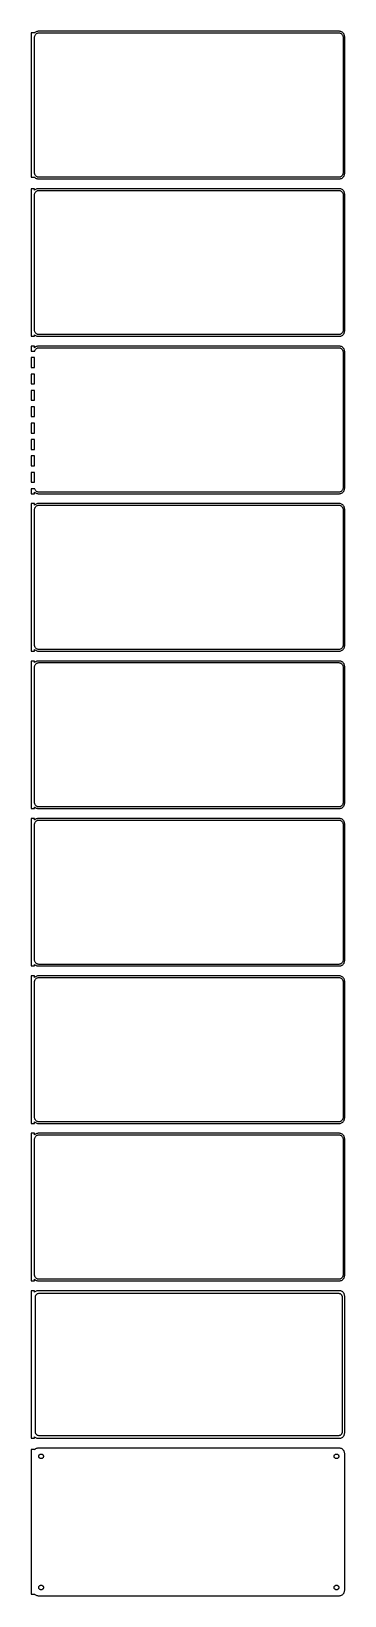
# Model space of a CAD drawing. Header units: metres. Extents: x -144 to 142, y 1373 to 2803.
import ezdxf

# ---------------------------------------------------------------- set-up
doc = ezdxf.new("R2010")
doc.units = ezdxf.units.M

msp = doc.modelspace()

# ---------------------------------------------------------------- linework, layer by layer
for p, q in [((-141, 2802.06), (-144, 2802.06)), ((-144, 2802.06), (-144, 2669.94)), ((-140.687, 2802.35), (-141, 2802.06)), ((-141, 2798), (-140.968, 2798.5)), ((-141, 2674), (-141, 2798)), ((-140.968, 2798.5), (-140.874, 2798.99)), ((-140.874, 2798.99), (-140.719, 2799.47)), ((-140.719, 2799.47), (-140.505, 2799.93)), ((-140.179, 2802.72), (-140.687, 2802.35)), ((-140.505, 2799.93), (-140.236, 2800.35)), ((-140.236, 2800.35), (-139.916, 2800.74)), ((-139.629, 2803.02), (-140.179, 2802.72)), ((-139.916, 2800.74), (-139.55, 2801.08)), ((-139.045, 2803.26), (-139.629, 2803.02)), ((-139.55, 2801.08), (-139.143, 2801.38)), ((-139.143, 2801.38), (-138.703, 2801.62)), ((-138.437, 2803.41), (-139.045, 2803.26)), ((-138.703, 2801.62), (-138.236, 2801.8)), ((-137.814, 2803.49), (-138.437, 2803.41)), ((-138.236, 2801.8), (-137.75, 2801.93)), ((137.814, 2803.49), (-137.814, 2803.49)), ((-137.75, 2801.93), (-137.251, 2801.99)), ((-137.251, 2801.99), (137.251, 2801.99)), ((137.251, 2801.99), (137.75, 2801.93)), ((137.75, 2801.93), (138.236, 2801.8)), ((138.437, 2803.41), (137.814, 2803.49)), ((138.236, 2801.8), (138.703, 2801.62)), ((139.045, 2803.26), (138.437, 2803.41)), ((138.703, 2801.62), (139.143, 2801.38)), ((139.629, 2803.02), (139.045, 2803.26)), ((139.143, 2801.38), (139.55, 2801.08)), ((139.55, 2801.08), (139.916, 2800.74)), ((140.179, 2802.72), (139.629, 2803.02)), ((139.916, 2800.74), (140.236, 2800.35)), ((140.687, 2802.35), (140.179, 2802.72)), ((140.236, 2800.35), (140.505, 2799.93)), ((140.505, 2799.93), (140.719, 2799.47)), ((141.145, 2801.92), (140.687, 2802.35)), ((140.719, 2799.47), (140.874, 2798.99)), ((140.874, 2798.99), (140.968, 2798.5)), ((140.968, 2798.5), (141, 2798)), ((141, 2798), (141, 2674)), ((141.545, 2801.44), (141.145, 2801.92)), ((141.882, 2800.91), (141.545, 2801.44)), ((142.149, 2800.34), (141.882, 2800.91)), ((142.343, 2799.74), (142.149, 2800.34)), ((142.461, 2799.13), (142.343, 2799.74)), ((142.5, 2798.5), (142.461, 2799.13)), ((142.5, 2673.5), (142.5, 2798.5)), ((-144, 2669.94), (-141, 2669.94)), ((-140.968, 2673.5), (-141, 2674)), ((-141, 2669.94), (-140.687, 2669.65)), ((-140.874, 2673.01), (-140.968, 2673.5)), ((-140.719, 2672.53), (-140.874, 2673.01)), ((-140.505, 2672.07), (-140.719, 2672.53)), ((-140.687, 2669.65), (-140.179, 2669.28)), ((-140.236, 2671.65), (-140.505, 2672.07)), ((-139.916, 2671.26), (-140.236, 2671.65)), ((-140.179, 2669.28), (-139.629, 2668.98)), ((-139.55, 2670.92), (-139.916, 2671.26)), ((-139.629, 2668.98), (-139.045, 2668.74)), ((-139.143, 2670.62), (-139.55, 2670.92)), ((-138.703, 2670.38), (-139.143, 2670.62)), ((-139.045, 2668.74), (-138.437, 2668.59)), ((-138.236, 2670.2), (-138.703, 2670.38)), ((-138.437, 2668.59), (-137.814, 2668.51)), ((-137.75, 2670.07), (-138.236, 2670.2)), ((-137.814, 2668.51), (137.814, 2668.51)), ((-137.251, 2670.01), (-137.75, 2670.07)), ((137.251, 2670.01), (-137.251, 2670.01)), ((137.75, 2670.07), (137.251, 2670.01)), ((138.236, 2670.2), (137.75, 2670.07)), ((137.814, 2668.51), (138.437, 2668.59)), ((138.703, 2670.38), (138.236, 2670.2)), ((138.437, 2668.59), (139.045, 2668.74)), ((139.143, 2670.62), (138.703, 2670.38)), ((139.045, 2668.74), (139.629, 2668.98)), ((139.55, 2670.92), (139.143, 2670.62)), ((139.916, 2671.26), (139.55, 2670.92)), ((139.629, 2668.98), (140.179, 2669.28)), ((140.236, 2671.65), (139.916, 2671.26)), ((140.179, 2669.28), (140.687, 2669.65)), ((140.505, 2672.07), (140.236, 2671.65)), ((140.719, 2672.53), (140.505, 2672.07)), ((140.687, 2669.65), (141.145, 2670.08)), ((140.874, 2673.01), (140.719, 2672.53)), ((140.968, 2673.5), (140.874, 2673.01)), ((141, 2674), (140.968, 2673.5)), ((141.145, 2670.08), (141.545, 2670.56)), ((141.545, 2670.56), (141.882, 2671.09)), ((141.882, 2671.09), (142.149, 2671.66)), ((142.149, 2671.66), (142.343, 2672.26)), ((142.343, 2672.26), (142.461, 2672.87)), ((142.461, 2672.87), (142.5, 2673.5)), ((-141, 2659.47), (-144, 2659.47)), ((-144, 2659.47), (-144, 2524.53)), ((-141, 2658.06), (-141, 2659.47)), ((-140.687, 2658.35), (-141, 2658.06)), ((-141, 2654), (-140.968, 2654.5)), ((-141, 2530), (-141, 2654)), ((-140.968, 2654.5), (-140.874, 2654.99)), ((-140.874, 2654.99), (-140.719, 2655.47)), ((-140.719, 2655.47), (-140.505, 2655.93)), ((-140.179, 2658.72), (-140.687, 2658.35)), ((-140.505, 2655.93), (-140.236, 2656.35)), ((-140.236, 2656.35), (-139.916, 2656.74)), ((-139.629, 2659.02), (-140.179, 2658.72)), ((-139.916, 2656.74), (-139.55, 2657.08)), ((-139.045, 2659.26), (-139.629, 2659.02)), ((-139.55, 2657.08), (-139.143, 2657.38)), ((-139.143, 2657.38), (-138.703, 2657.62)), ((-138.437, 2659.41), (-139.045, 2659.26)), ((-138.703, 2657.62), (-138.236, 2657.8)), ((-137.814, 2659.49), (-138.437, 2659.41)), ((-138.236, 2657.8), (-137.75, 2657.93)), ((137.814, 2659.49), (-137.814, 2659.49)), ((-137.75, 2657.93), (-137.251, 2657.99)), ((-137.251, 2657.99), (137.251, 2657.99)), ((137.251, 2657.99), (137.75, 2657.93)), ((137.75, 2657.93), (138.236, 2657.8)), ((138.437, 2659.41), (137.814, 2659.49)), ((138.236, 2657.8), (138.703, 2657.62)), ((139.045, 2659.26), (138.437, 2659.41)), ((138.703, 2657.62), (139.143, 2657.38)), ((139.629, 2659.02), (139.045, 2659.26)), ((139.143, 2657.38), (139.55, 2657.08)), ((139.55, 2657.08), (139.916, 2656.74)), ((140.179, 2658.72), (139.629, 2659.02)), ((139.916, 2656.74), (140.236, 2656.35)), ((140.687, 2658.35), (140.179, 2658.72)), ((140.236, 2656.35), (140.505, 2655.93)), ((140.505, 2655.93), (140.719, 2655.47)), ((141.145, 2657.92), (140.687, 2658.35)), ((140.719, 2655.47), (140.874, 2654.99)), ((140.874, 2654.99), (140.968, 2654.5)), ((140.968, 2654.5), (141, 2654)), ((141, 2654), (141, 2530)), ((141.545, 2657.44), (141.145, 2657.92)), ((141.882, 2656.91), (141.545, 2657.44)), ((142.149, 2656.34), (141.882, 2656.91)), ((142.343, 2655.74), (142.149, 2656.34)), ((142.461, 2655.13), (142.343, 2655.74)), ((142.5, 2654.5), (142.461, 2655.13)), ((142.5, 2529.5), (142.5, 2654.5)), ((-144, 2524.53), (-141, 2524.53)), ((-140.968, 2529.5), (-141, 2530)), ((-141, 2524.53), (-141, 2525.94)), ((-141, 2525.94), (-140.687, 2525.65)), ((-140.874, 2529.01), (-140.968, 2529.5)), ((-140.719, 2528.53), (-140.874, 2529.01)), ((-140.505, 2528.07), (-140.719, 2528.53)), ((-140.687, 2525.65), (-140.179, 2525.28)), ((-140.236, 2527.65), (-140.505, 2528.07)), ((-139.916, 2527.26), (-140.236, 2527.65)), ((-140.179, 2525.28), (-139.629, 2524.98)), ((-139.55, 2526.92), (-139.916, 2527.26)), ((-139.629, 2524.98), (-139.045, 2524.74)), ((-139.143, 2526.62), (-139.55, 2526.92)), ((-138.703, 2526.38), (-139.143, 2526.62)), ((-139.045, 2524.74), (-138.437, 2524.59)), ((-138.236, 2526.2), (-138.703, 2526.38)), ((-138.437, 2524.59), (-137.814, 2524.51)), ((-137.75, 2526.07), (-138.236, 2526.2)), ((-137.814, 2524.51), (137.814, 2524.51)), ((-137.251, 2526.01), (-137.75, 2526.07)), ((137.251, 2526.01), (-137.251, 2526.01)), ((137.75, 2526.07), (137.251, 2526.01)), ((138.236, 2526.2), (137.75, 2526.07)), ((137.814, 2524.51), (138.437, 2524.59)), ((138.703, 2526.38), (138.236, 2526.2)), ((138.437, 2524.59), (139.045, 2524.74)), ((139.143, 2526.62), (138.703, 2526.38)), ((139.045, 2524.74), (139.629, 2524.98)), ((139.55, 2526.92), (139.143, 2526.62)), ((139.916, 2527.26), (139.55, 2526.92)), ((139.629, 2524.98), (140.179, 2525.28)), ((140.236, 2527.65), (139.916, 2527.26)), ((140.179, 2525.28), (140.687, 2525.65)), ((140.505, 2528.07), (140.236, 2527.65)), ((140.719, 2528.53), (140.505, 2528.07)), ((140.687, 2525.65), (141.145, 2526.08)), ((140.874, 2529.01), (140.719, 2528.53)), ((140.968, 2529.5), (140.874, 2529.01)), ((141, 2530), (140.968, 2529.5)), ((141.145, 2526.08), (141.545, 2526.56)), ((141.545, 2526.56), (141.882, 2527.09)), ((141.882, 2527.09), (142.149, 2527.66)), ((142.149, 2527.66), (142.343, 2528.26)), ((142.343, 2528.26), (142.461, 2528.87)), ((142.461, 2528.87), (142.5, 2529.5)), ((-141, 2515.49), (-144, 2515.49)), ((-144, 2515.49), (-144, 2510.99)), ((-144, 2510.99), (-140.874, 2510.99)), ((-141, 2505.01), (-144, 2505.01)), ((-144, 2505.01), (-144, 2495.99)), ((-141, 2514.06), (-141, 2515.49)), ((-140.687, 2514.35), (-141, 2514.06)), ((-141, 2495.99), (-141, 2505.01)), ((-140.874, 2510.99), (-140.719, 2511.47)), ((-140.874, 2510.99), (-140.874, 2510.99)), ((-140.719, 2511.47), (-140.505, 2511.93)), ((-140.179, 2514.72), (-140.687, 2514.35)), ((-140.505, 2511.93), (-140.236, 2512.35)), ((-140.236, 2512.35), (-139.916, 2512.74)), ((-139.629, 2515.02), (-140.179, 2514.72)), ((-139.916, 2512.74), (-139.55, 2513.08)), ((-139.045, 2515.26), (-139.629, 2515.02)), ((-139.55, 2513.08), (-139.143, 2513.38)), ((-139.143, 2513.38), (-138.703, 2513.62)), ((-138.437, 2515.41), (-139.045, 2515.26)), ((-138.703, 2513.62), (-138.236, 2513.8)), ((-137.814, 2515.49), (-138.437, 2515.41)), ((-138.236, 2513.8), (-137.75, 2513.93)), ((137.814, 2515.49), (-137.814, 2515.49)), ((-137.75, 2513.93), (-137.251, 2513.99)), ((-137.251, 2513.99), (137.251, 2513.99)), ((137.251, 2513.99), (137.75, 2513.93)), ((137.75, 2513.93), (138.236, 2513.8)), ((138.437, 2515.41), (137.814, 2515.49)), ((138.236, 2513.8), (138.703, 2513.62)), ((139.045, 2515.26), (138.437, 2515.41)), ((138.703, 2513.62), (139.143, 2513.38)), ((139.629, 2515.02), (139.045, 2515.26)), ((139.143, 2513.38), (139.55, 2513.08)), ((139.55, 2513.08), (139.916, 2512.74)), ((140.179, 2514.72), (139.629, 2515.02)), ((139.916, 2512.74), (140.236, 2512.35)), ((140.687, 2514.35), (140.179, 2514.72)), ((140.236, 2512.35), (140.505, 2511.93)), ((140.505, 2511.93), (140.719, 2511.47)), ((141.145, 2513.92), (140.687, 2514.35)), ((140.719, 2511.47), (140.874, 2510.99)), ((140.874, 2510.99), (140.968, 2510.5)), ((140.968, 2510.5), (141, 2510)), ((141, 2510), (141, 2386)), ((141.545, 2513.44), (141.145, 2513.92)), ((141.882, 2512.91), (141.545, 2513.44)), ((142.149, 2512.34), (141.882, 2512.91)), ((142.343, 2511.74), (142.149, 2512.34)), ((142.461, 2511.13), (142.343, 2511.74)), ((142.5, 2510.5), (142.461, 2511.13)), ((142.5, 2385.5), (142.5, 2510.5)), ((-144, 2495.99), (-141, 2495.99)), ((-141, 2490.01), (-144, 2490.01)), ((-144, 2490.01), (-144, 2480.99)), ((-141, 2480.99), (-141, 2490.01)), ((-144, 2480.99), (-141, 2480.99)), ((-141, 2475.01), (-144, 2475.01)), ((-144, 2475.01), (-144, 2465.99)), ((-144, 2465.99), (-141, 2465.99)), ((-141, 2465.99), (-141, 2475.01)), ((-141, 2460.01), (-144, 2460.01)), ((-144, 2460.01), (-144, 2450.99)), ((-144, 2450.99), (-141, 2450.99)), ((-141, 2450.99), (-141, 2460.01)), ((-141, 2445.01), (-144, 2445.01)), ((-144, 2445.01), (-144, 2435.99)), ((-144, 2435.99), (-141, 2435.99)), ((-141, 2435.99), (-141, 2445.01)), ((-141, 2430.01), (-144, 2430.01)), ((-144, 2430.01), (-144, 2420.99)), ((-144, 2420.99), (-141, 2420.99)), ((-141, 2420.99), (-141, 2430.01)), ((-141, 2415.01), (-144, 2415.01)), ((-144, 2415.01), (-144, 2405.99)), ((-144, 2405.99), (-141, 2405.99)), ((-141, 2405.99), (-141, 2415.01)), ((-141, 2400.01), (-144, 2400.01)), ((-144, 2400.01), (-144, 2390.99)), ((-144, 2390.99), (-141, 2390.99)), ((-141, 2390.99), (-141, 2400.01)), ((-140.874, 2385.01), (-144, 2385.01)), ((-144, 2385.01), (-144, 2380.51)), ((-144, 2380.51), (-141, 2380.51)), ((-141, 2381.94), (-140.687, 2381.65)), ((-141, 2380.51), (-141, 2381.94)), ((-140.719, 2384.53), (-140.874, 2385.01)), ((-140.874, 2385.01), (-140.874, 2385.01)), ((-140.505, 2384.07), (-140.719, 2384.53)), ((-140.687, 2381.65), (-140.179, 2381.28)), ((-140.236, 2383.65), (-140.505, 2384.07)), ((-139.916, 2383.26), (-140.236, 2383.65)), ((-140.179, 2381.28), (-139.629, 2380.98)), ((-139.55, 2382.92), (-139.916, 2383.26)), ((-139.629, 2380.98), (-139.045, 2380.74)), ((-139.143, 2382.62), (-139.55, 2382.92)), ((-138.703, 2382.38), (-139.143, 2382.62)), ((-139.045, 2380.74), (-138.437, 2380.59)), ((-138.236, 2382.2), (-138.703, 2382.38)), ((-138.437, 2380.59), (-137.814, 2380.51)), ((-137.75, 2382.07), (-138.236, 2382.2)), ((-137.814, 2380.51), (137.814, 2380.51)), ((-137.251, 2382.01), (-137.75, 2382.07)), ((137.251, 2382.01), (-137.251, 2382.01)), ((137.75, 2382.07), (137.251, 2382.01)), ((138.236, 2382.2), (137.75, 2382.07)), ((137.814, 2380.51), (138.437, 2380.59)), ((138.703, 2382.38), (138.236, 2382.2)), ((138.437, 2380.59), (139.045, 2380.74)), ((139.143, 2382.62), (138.703, 2382.38)), ((139.045, 2380.74), (139.629, 2380.98)), ((139.55, 2382.92), (139.143, 2382.62)), ((139.916, 2383.26), (139.55, 2382.92)), ((139.629, 2380.98), (140.179, 2381.28)), ((140.236, 2383.65), (139.916, 2383.26)), ((140.179, 2381.28), (140.687, 2381.65)), ((140.505, 2384.07), (140.236, 2383.65)), ((140.719, 2384.53), (140.505, 2384.07)), ((140.687, 2381.65), (141.145, 2382.08)), ((140.874, 2385.01), (140.719, 2384.53)), ((140.968, 2385.5), (140.874, 2385.01)), ((141, 2386), (140.968, 2385.5)), ((141.145, 2382.08), (141.545, 2382.56)), ((141.545, 2382.56), (141.882, 2383.09)), ((141.882, 2383.09), (142.149, 2383.66)), ((142.149, 2383.66), (142.343, 2384.26)), ((142.343, 2384.26), (142.461, 2384.87)), ((142.461, 2384.87), (142.5, 2385.5)), ((-141, 2371.49), (-144, 2371.49)), ((-144, 2371.49), (-144, 2236.51)), ((-141, 2370.06), (-141, 2371.49)), ((-140.687, 2370.35), (-141, 2370.06)), ((-141, 2366), (-140.968, 2366.5)), ((-141, 2242), (-141, 2366)), ((-140.968, 2366.5), (-140.874, 2366.99)), ((-140.874, 2366.99), (-140.719, 2367.47)), ((-140.719, 2367.47), (-140.505, 2367.93)), ((-140.179, 2370.72), (-140.687, 2370.35)), ((-140.505, 2367.93), (-140.236, 2368.35)), ((-140.236, 2368.35), (-139.916, 2368.74)), ((-139.629, 2371.02), (-140.179, 2370.72)), ((-139.916, 2368.74), (-139.55, 2369.08)), ((-139.045, 2371.26), (-139.629, 2371.02)), ((-139.55, 2369.08), (-139.143, 2369.38)), ((-139.143, 2369.38), (-138.703, 2369.62)), ((-138.437, 2371.41), (-139.045, 2371.26)), ((-138.703, 2369.62), (-138.236, 2369.8)), ((-137.814, 2371.49), (-138.437, 2371.41)), ((-138.236, 2369.8), (-137.75, 2369.93)), ((137.814, 2371.49), (-137.814, 2371.49)), ((-137.75, 2369.93), (-137.251, 2369.99)), ((-137.251, 2369.99), (137.251, 2369.99)), ((137.251, 2369.99), (137.75, 2369.93)), ((137.75, 2369.93), (138.236, 2369.8)), ((138.437, 2371.41), (137.814, 2371.49)), ((138.236, 2369.8), (138.703, 2369.62)), ((139.045, 2371.26), (138.437, 2371.41)), ((138.703, 2369.62), (139.143, 2369.38)), ((139.629, 2371.02), (139.045, 2371.26)), ((139.143, 2369.38), (139.55, 2369.08)), ((139.55, 2369.08), (139.916, 2368.74)), ((140.179, 2370.72), (139.629, 2371.02)), ((139.916, 2368.74), (140.236, 2368.35)), ((140.687, 2370.35), (140.179, 2370.72)), ((140.236, 2368.35), (140.505, 2367.93)), ((140.505, 2367.93), (140.719, 2367.47)), ((141.145, 2369.92), (140.687, 2370.35)), ((140.719, 2367.47), (140.874, 2366.99)), ((140.874, 2366.99), (140.968, 2366.5)), ((140.968, 2366.5), (141, 2366)), ((141, 2366), (141, 2242)), ((141.545, 2369.44), (141.145, 2369.92)), ((141.882, 2368.91), (141.545, 2369.44)), ((142.149, 2368.34), (141.882, 2368.91)), ((142.343, 2367.74), (142.149, 2368.34)), ((142.461, 2367.13), (142.343, 2367.74)), ((142.5, 2366.5), (142.461, 2367.13)), ((142.5, 2241.5), (142.5, 2366.5)), ((-144, 2236.51), (-141, 2236.51)), ((-140.968, 2241.5), (-141, 2242)), ((-141, 2237.94), (-140.687, 2237.65)), ((-141, 2236.51), (-141, 2237.94)), ((-140.874, 2241.01), (-140.968, 2241.5)), ((-140.719, 2240.53), (-140.874, 2241.01)), ((-140.505, 2240.07), (-140.719, 2240.53)), ((-140.687, 2237.65), (-140.179, 2237.28)), ((-140.236, 2239.65), (-140.505, 2240.07)), ((-139.916, 2239.26), (-140.236, 2239.65)), ((-140.179, 2237.28), (-139.629, 2236.98)), ((-139.55, 2238.92), (-139.916, 2239.26)), ((-139.629, 2236.98), (-139.045, 2236.74)), ((-139.143, 2238.62), (-139.55, 2238.92)), ((-138.703, 2238.38), (-139.143, 2238.62)), ((-139.045, 2236.74), (-138.437, 2236.59)), ((-138.236, 2238.2), (-138.703, 2238.38)), ((-138.437, 2236.59), (-137.814, 2236.51)), ((-137.75, 2238.07), (-138.236, 2238.2)), ((-137.814, 2236.51), (137.814, 2236.51)), ((-137.251, 2238.01), (-137.75, 2238.07)), ((137.251, 2238.01), (-137.251, 2238.01)), ((137.75, 2238.07), (137.251, 2238.01)), ((138.236, 2238.2), (137.75, 2238.07)), ((137.814, 2236.51), (138.437, 2236.59)), ((138.703, 2238.38), (138.236, 2238.2)), ((138.437, 2236.59), (139.045, 2236.74)), ((139.143, 2238.62), (138.703, 2238.38)), ((139.045, 2236.74), (139.629, 2236.98)), ((139.55, 2238.92), (139.143, 2238.62)), ((139.916, 2239.26), (139.55, 2238.92)), ((139.629, 2236.98), (140.179, 2237.28)), ((140.236, 2239.65), (139.916, 2239.26)), ((140.179, 2237.28), (140.687, 2237.65)), ((140.505, 2240.07), (140.236, 2239.65)), ((140.719, 2240.53), (140.505, 2240.07)), ((140.687, 2237.65), (141.145, 2238.08)), ((140.874, 2241.01), (140.719, 2240.53)), ((140.968, 2241.5), (140.874, 2241.01)), ((141, 2242), (140.968, 2241.5)), ((141.145, 2238.08), (141.545, 2238.56)), ((141.545, 2238.56), (141.882, 2239.09)), ((141.882, 2239.09), (142.149, 2239.66)), ((142.149, 2239.66), (142.343, 2240.26)), ((142.343, 2240.26), (142.461, 2240.87)), ((142.461, 2240.87), (142.5, 2241.5)), ((-141, 2227.49), (-144, 2227.49)), ((-144, 2227.49), (-144, 2092.51)), ((-141, 2226.06), (-141, 2227.49)), ((-140.687, 2226.35), (-141, 2226.06)), ((-141, 2222), (-140.968, 2222.5)), ((-141, 2098), (-141, 2222)), ((-140.968, 2222.5), (-140.874, 2222.99)), ((-140.874, 2222.99), (-140.719, 2223.47)), ((-140.719, 2223.47), (-140.505, 2223.93)), ((-140.179, 2226.72), (-140.687, 2226.35)), ((-140.505, 2223.93), (-140.236, 2224.35)), ((-140.236, 2224.35), (-139.916, 2224.74)), ((-139.629, 2227.02), (-140.179, 2226.72)), ((-139.916, 2224.74), (-139.55, 2225.08)), ((-139.045, 2227.26), (-139.629, 2227.02)), ((-139.55, 2225.08), (-139.143, 2225.38)), ((-139.143, 2225.38), (-138.703, 2225.62)), ((-138.437, 2227.41), (-139.045, 2227.26)), ((-138.703, 2225.62), (-138.236, 2225.8)), ((-137.814, 2227.49), (-138.437, 2227.41)), ((-138.236, 2225.8), (-137.75, 2225.93)), ((137.814, 2227.49), (-137.814, 2227.49)), ((-137.75, 2225.93), (-137.251, 2225.99)), ((-137.251, 2225.99), (137.251, 2225.99)), ((137.251, 2225.99), (137.75, 2225.93)), ((137.75, 2225.93), (138.236, 2225.8)), ((138.437, 2227.41), (137.814, 2227.49)), ((138.236, 2225.8), (138.703, 2225.62)), ((139.045, 2227.26), (138.437, 2227.41)), ((138.703, 2225.62), (139.143, 2225.38)), ((139.629, 2227.02), (139.045, 2227.26)), ((139.143, 2225.38), (139.55, 2225.08)), ((139.55, 2225.08), (139.916, 2224.74)), ((140.179, 2226.72), (139.629, 2227.02)), ((139.916, 2224.74), (140.236, 2224.35)), ((140.687, 2226.35), (140.179, 2226.72)), ((140.236, 2224.35), (140.505, 2223.93)), ((140.505, 2223.93), (140.719, 2223.47)), ((141.145, 2225.92), (140.687, 2226.35)), ((140.719, 2223.47), (140.874, 2222.99)), ((140.874, 2222.99), (140.968, 2222.5)), ((140.968, 2222.5), (141, 2222)), ((141, 2222), (141, 2098)), ((141.545, 2225.44), (141.145, 2225.92)), ((141.882, 2224.91), (141.545, 2225.44)), ((142.149, 2224.34), (141.882, 2224.91)), ((142.343, 2223.74), (142.149, 2224.34)), ((142.461, 2223.13), (142.343, 2223.74)), ((142.5, 2222.5), (142.461, 2223.13)), ((142.5, 2097.5), (142.5, 2222.5)), ((-144, 2092.51), (-141, 2092.51)), ((-140.968, 2097.5), (-141, 2098)), ((-141, 2093.94), (-140.687, 2093.65)), ((-141, 2092.51), (-141, 2093.94)), ((-140.874, 2097.01), (-140.968, 2097.5)), ((-140.719, 2096.53), (-140.874, 2097.01)), ((-140.505, 2096.07), (-140.719, 2096.53)), ((-140.687, 2093.65), (-140.179, 2093.28)), ((-140.236, 2095.65), (-140.505, 2096.07)), ((-139.916, 2095.26), (-140.236, 2095.65)), ((-140.179, 2093.28), (-139.629, 2092.98)), ((-139.55, 2094.92), (-139.916, 2095.26)), ((-139.629, 2092.98), (-139.045, 2092.74)), ((-139.143, 2094.62), (-139.55, 2094.92)), ((-138.703, 2094.38), (-139.143, 2094.62)), ((-139.045, 2092.74), (-138.437, 2092.59)), ((-138.236, 2094.2), (-138.703, 2094.38)), ((-138.437, 2092.59), (-137.814, 2092.51)), ((-137.75, 2094.07), (-138.236, 2094.2)), ((-137.814, 2092.51), (137.814, 2092.51)), ((-137.251, 2094.01), (-137.75, 2094.07)), ((137.251, 2094.01), (-137.251, 2094.01)), ((137.75, 2094.07), (137.251, 2094.01)), ((138.236, 2094.2), (137.75, 2094.07)), ((137.814, 2092.51), (138.437, 2092.59)), ((138.703, 2094.38), (138.236, 2094.2)), ((138.437, 2092.59), (139.045, 2092.74)), ((139.143, 2094.62), (138.703, 2094.38)), ((139.045, 2092.74), (139.629, 2092.98)), ((139.55, 2094.92), (139.143, 2094.62)), ((139.916, 2095.26), (139.55, 2094.92)), ((139.629, 2092.98), (140.179, 2093.28)), ((140.236, 2095.65), (139.916, 2095.26)), ((140.179, 2093.28), (140.687, 2093.65)), ((140.505, 2096.07), (140.236, 2095.65)), ((140.719, 2096.53), (140.505, 2096.07)), ((140.687, 2093.65), (141.145, 2094.08)), ((140.874, 2097.01), (140.719, 2096.53)), ((140.968, 2097.5), (140.874, 2097.01)), ((141, 2098), (140.968, 2097.5)), ((141.145, 2094.08), (141.545, 2094.56)), ((141.545, 2094.56), (141.882, 2095.09)), ((141.882, 2095.09), (142.149, 2095.66)), ((142.149, 2095.66), (142.343, 2096.26)), ((142.343, 2096.26), (142.461, 2096.87)), ((142.461, 2096.87), (142.5, 2097.5)), ((-141, 2083.49), (-144, 2083.49)), ((-144, 2083.49), (-144, 1948.51)), ((-141, 2082.06), (-141, 2083.49)), ((-140.687, 2082.35), (-141, 2082.06)), ((-141, 2078), (-140.968, 2078.5)), ((-141, 1954), (-141, 2078)), ((-140.968, 2078.5), (-140.874, 2078.99)), ((-140.874, 2078.99), (-140.719, 2079.47)), ((-140.719, 2079.47), (-140.505, 2079.93)), ((-140.179, 2082.72), (-140.687, 2082.35)), ((-140.505, 2079.93), (-140.236, 2080.35)), ((-140.236, 2080.35), (-139.916, 2080.74)), ((-139.629, 2083.02), (-140.179, 2082.72)), ((-139.916, 2080.74), (-139.55, 2081.08)), ((-139.045, 2083.26), (-139.629, 2083.02)), ((-139.55, 2081.08), (-139.143, 2081.38)), ((-139.143, 2081.38), (-138.703, 2081.62)), ((-138.437, 2083.41), (-139.045, 2083.26)), ((-138.703, 2081.62), (-138.236, 2081.8)), ((-137.814, 2083.49), (-138.437, 2083.41)), ((-138.236, 2081.8), (-137.75, 2081.93)), ((137.814, 2083.49), (-137.814, 2083.49)), ((-137.75, 2081.93), (-137.251, 2081.99)), ((-137.251, 2081.99), (137.251, 2081.99)), ((137.251, 2081.99), (137.75, 2081.93)), ((137.75, 2081.93), (138.236, 2081.8)), ((138.437, 2083.41), (137.814, 2083.49)), ((138.236, 2081.8), (138.703, 2081.62)), ((139.045, 2083.26), (138.437, 2083.41)), ((138.703, 2081.62), (139.143, 2081.38)), ((139.629, 2083.02), (139.045, 2083.26)), ((139.143, 2081.38), (139.55, 2081.08)), ((139.55, 2081.08), (139.916, 2080.74)), ((140.179, 2082.72), (139.629, 2083.02)), ((139.916, 2080.74), (140.236, 2080.35)), ((140.687, 2082.35), (140.179, 2082.72)), ((140.236, 2080.35), (140.505, 2079.93)), ((140.505, 2079.93), (140.719, 2079.47)), ((141.145, 2081.92), (140.687, 2082.35)), ((140.719, 2079.47), (140.874, 2078.99)), ((140.874, 2078.99), (140.968, 2078.5)), ((140.968, 2078.5), (141, 2078)), ((141, 2078), (141, 1954)), ((141.545, 2081.44), (141.145, 2081.92)), ((141.882, 2080.91), (141.545, 2081.44)), ((142.149, 2080.34), (141.882, 2080.91)), ((142.343, 2079.74), (142.149, 2080.34)), ((142.461, 2079.13), (142.343, 2079.74)), ((142.5, 2078.5), (142.461, 2079.13)), ((142.5, 1953.5), (142.5, 2078.5)), ((-144, 1948.51), (-141, 1948.51)), ((-140.968, 1953.5), (-141, 1954)), ((-141, 1949.94), (-140.687, 1949.65)), ((-141, 1948.51), (-141, 1949.94)), ((-140.874, 1953.01), (-140.968, 1953.5)), ((-140.719, 1952.53), (-140.874, 1953.01)), ((-140.505, 1952.07), (-140.719, 1952.53)), ((-140.687, 1949.65), (-140.179, 1949.28)), ((-140.236, 1951.65), (-140.505, 1952.07)), ((-139.916, 1951.26), (-140.236, 1951.65)), ((-140.179, 1949.28), (-139.629, 1948.98)), ((-139.55, 1950.92), (-139.916, 1951.26)), ((-139.629, 1948.98), (-139.045, 1948.74)), ((-139.143, 1950.62), (-139.55, 1950.92)), ((-138.703, 1950.38), (-139.143, 1950.62)), ((-139.045, 1948.74), (-138.437, 1948.59)), ((-138.236, 1950.2), (-138.703, 1950.38)), ((-138.437, 1948.59), (-137.814, 1948.51)), ((-137.75, 1950.07), (-138.236, 1950.2)), ((-137.814, 1948.51), (137.814, 1948.51)), ((-137.251, 1950.01), (-137.75, 1950.07)), ((137.251, 1950.01), (-137.251, 1950.01)), ((137.75, 1950.07), (137.251, 1950.01)), ((138.236, 1950.2), (137.75, 1950.07)), ((137.814, 1948.51), (138.437, 1948.59)), ((138.703, 1950.38), (138.236, 1950.2)), ((138.437, 1948.59), (139.045, 1948.74)), ((139.143, 1950.62), (138.703, 1950.38)), ((139.045, 1948.74), (139.629, 1948.98)), ((139.55, 1950.92), (139.143, 1950.62)), ((139.916, 1951.26), (139.55, 1950.92)), ((139.629, 1948.98), (140.179, 1949.28)), ((140.236, 1951.65), (139.916, 1951.26)), ((140.179, 1949.28), (140.687, 1949.65)), ((140.505, 1952.07), (140.236, 1951.65)), ((140.719, 1952.53), (140.505, 1952.07)), ((140.687, 1949.65), (141.145, 1950.08)), ((140.874, 1953.01), (140.719, 1952.53)), ((140.968, 1953.5), (140.874, 1953.01)), ((141, 1954), (140.968, 1953.5)), ((141.145, 1950.08), (141.545, 1950.56)), ((141.545, 1950.56), (141.882, 1951.09)), ((141.882, 1951.09), (142.149, 1951.66)), ((142.149, 1951.66), (142.343, 1952.26)), ((142.343, 1952.26), (142.461, 1952.87)), ((142.461, 1952.87), (142.5, 1953.5)), ((-141, 1939.49), (-144, 1939.49)), ((-144, 1939.49), (-144, 1804.51)), ((-141, 1938.06), (-141, 1939.49)), ((-140.687, 1938.35), (-141, 1938.06)), ((-141, 1934), (-140.968, 1934.5)), ((-141, 1810), (-141, 1934)), ((-140.968, 1934.5), (-140.874, 1934.99)), ((-140.874, 1934.99), (-140.719, 1935.47)), ((-140.719, 1935.47), (-140.505, 1935.93)), ((-140.179, 1938.72), (-140.687, 1938.35)), ((-140.505, 1935.93), (-140.236, 1936.35)), ((-140.236, 1936.35), (-139.916, 1936.74)), ((-139.629, 1939.02), (-140.179, 1938.72)), ((-139.916, 1936.74), (-139.55, 1937.08)), ((-139.045, 1939.26), (-139.629, 1939.02)), ((-139.55, 1937.08), (-139.143, 1937.38)), ((-139.143, 1937.38), (-138.703, 1937.62)), ((-138.437, 1939.41), (-139.045, 1939.26)), ((-138.703, 1937.62), (-138.236, 1937.8)), ((-137.814, 1939.49), (-138.437, 1939.41)), ((-138.236, 1937.8), (-137.75, 1937.93)), ((137.814, 1939.49), (-137.814, 1939.49)), ((-137.75, 1937.93), (-137.251, 1937.99)), ((-137.251, 1937.99), (137.251, 1937.99)), ((137.251, 1937.99), (137.75, 1937.93)), ((137.75, 1937.93), (138.236, 1937.8)), ((138.437, 1939.41), (137.814, 1939.49)), ((138.236, 1937.8), (138.703, 1937.62)), ((139.045, 1939.26), (138.437, 1939.41)), ((138.703, 1937.62), (139.143, 1937.38)), ((139.629, 1939.02), (139.045, 1939.26)), ((139.143, 1937.38), (139.55, 1937.08)), ((139.55, 1937.08), (139.916, 1936.74)), ((140.179, 1938.72), (139.629, 1939.02)), ((139.916, 1936.74), (140.236, 1936.35)), ((140.687, 1938.35), (140.179, 1938.72)), ((140.236, 1936.35), (140.505, 1935.93)), ((140.505, 1935.93), (140.719, 1935.47)), ((141.145, 1937.92), (140.687, 1938.35)), ((140.719, 1935.47), (140.874, 1934.99)), ((140.874, 1934.99), (140.968, 1934.5)), ((140.968, 1934.5), (141, 1934)), ((141, 1934), (141, 1810)), ((141.545, 1937.44), (141.145, 1937.92)), ((141.882, 1936.91), (141.545, 1937.44)), ((142.149, 1936.34), (141.882, 1936.91)), ((142.343, 1935.74), (142.149, 1936.34)), ((142.461, 1935.13), (142.343, 1935.74)), ((142.5, 1934.5), (142.461, 1935.13)), ((142.5, 1809.5), (142.5, 1934.5)), ((-144, 1804.51), (-141, 1804.51)), ((-140.968, 1809.5), (-141, 1810)), ((-141, 1805.94), (-140.687, 1805.65)), ((-141, 1804.51), (-141, 1805.94)), ((-140.874, 1809.01), (-140.968, 1809.5)), ((-140.719, 1808.53), (-140.874, 1809.01)), ((-140.505, 1808.07), (-140.719, 1808.53)), ((-140.687, 1805.65), (-140.179, 1805.28)), ((-140.236, 1807.65), (-140.505, 1808.07)), ((-139.916, 1807.26), (-140.236, 1807.65)), ((-140.179, 1805.28), (-139.629, 1804.98)), ((-139.55, 1806.92), (-139.916, 1807.26)), ((-139.629, 1804.98), (-139.045, 1804.74)), ((-139.143, 1806.62), (-139.55, 1806.92)), ((-138.703, 1806.38), (-139.143, 1806.62)), ((-139.045, 1804.74), (-138.437, 1804.59)), ((-138.236, 1806.2), (-138.703, 1806.38)), ((-138.437, 1804.59), (-137.814, 1804.51)), ((-137.75, 1806.07), (-138.236, 1806.2)), ((-137.814, 1804.51), (137.814, 1804.51)), ((-137.251, 1806.01), (-137.75, 1806.07)), ((137.251, 1806.01), (-137.251, 1806.01)), ((137.75, 1806.07), (137.251, 1806.01)), ((138.236, 1806.2), (137.75, 1806.07)), ((137.814, 1804.51), (138.437, 1804.59)), ((138.703, 1806.38), (138.236, 1806.2)), ((138.437, 1804.59), (139.045, 1804.74)), ((139.143, 1806.62), (138.703, 1806.38)), ((139.045, 1804.74), (139.629, 1804.98)), ((139.55, 1806.92), (139.143, 1806.62)), ((139.916, 1807.26), (139.55, 1806.92)), ((139.629, 1804.98), (140.179, 1805.28)), ((140.236, 1807.65), (139.916, 1807.26)), ((140.179, 1805.28), (140.687, 1805.65)), ((140.505, 1808.07), (140.236, 1807.65)), ((140.719, 1808.53), (140.505, 1808.07)), ((140.687, 1805.65), (141.145, 1806.08)), ((140.874, 1809.01), (140.719, 1808.53)), ((140.968, 1809.5), (140.874, 1809.01)), ((141, 1810), (140.968, 1809.5)), ((141.145, 1806.08), (141.545, 1806.56)), ((141.545, 1806.56), (141.882, 1807.09)), ((141.882, 1807.09), (142.149, 1807.66)), ((142.149, 1807.66), (142.343, 1808.26)), ((142.343, 1808.26), (142.461, 1808.87)), ((142.461, 1808.87), (142.5, 1809.5)), ((-141, 1795.49), (-144, 1795.49)), ((-144, 1795.49), (-144, 1660.51)), ((-141, 1794.06), (-141, 1795.49)), ((-140.687, 1794.35), (-141, 1794.06)), ((-141, 1790), (-140.968, 1790.5)), ((-141, 1666), (-141, 1790)), ((-140.968, 1790.5), (-140.874, 1790.99)), ((-140.874, 1790.99), (-140.719, 1791.47)), ((-140.719, 1791.47), (-140.505, 1791.93)), ((-140.179, 1794.72), (-140.687, 1794.35)), ((-140.505, 1791.93), (-140.236, 1792.35)), ((-140.236, 1792.35), (-139.916, 1792.74)), ((-139.629, 1795.02), (-140.179, 1794.72)), ((-139.916, 1792.74), (-139.55, 1793.08)), ((-139.045, 1795.26), (-139.629, 1795.02)), ((-139.55, 1793.08), (-139.143, 1793.38)), ((-139.143, 1793.38), (-138.703, 1793.62)), ((-138.437, 1795.41), (-139.045, 1795.26)), ((-138.703, 1793.62), (-138.236, 1793.8)), ((-137.814, 1795.49), (-138.437, 1795.41)), ((-138.236, 1793.8), (-137.75, 1793.93)), ((137.814, 1795.49), (-137.814, 1795.49)), ((-137.75, 1793.93), (-137.251, 1793.99)), ((-137.251, 1793.99), (137.251, 1793.99)), ((137.251, 1793.99), (137.75, 1793.93)), ((137.75, 1793.93), (138.236, 1793.8)), ((138.437, 1795.41), (137.814, 1795.49)), ((138.236, 1793.8), (138.703, 1793.62)), ((139.045, 1795.26), (138.437, 1795.41)), ((138.703, 1793.62), (139.143, 1793.38)), ((139.629, 1795.02), (139.045, 1795.26)), ((139.143, 1793.38), (139.55, 1793.08)), ((139.55, 1793.08), (139.916, 1792.74)), ((140.179, 1794.72), (139.629, 1795.02)), ((139.916, 1792.74), (140.236, 1792.35)), ((140.687, 1794.35), (140.179, 1794.72)), ((140.236, 1792.35), (140.505, 1791.93)), ((140.505, 1791.93), (140.719, 1791.47)), ((141.145, 1793.92), (140.687, 1794.35)), ((140.719, 1791.47), (140.874, 1790.99)), ((140.874, 1790.99), (140.968, 1790.5)), ((140.968, 1790.5), (141, 1790)), ((141, 1790), (141, 1666)), ((141.545, 1793.44), (141.145, 1793.92)), ((141.882, 1792.91), (141.545, 1793.44)), ((142.149, 1792.34), (141.882, 1792.91)), ((142.343, 1791.74), (142.149, 1792.34)), ((142.461, 1791.13), (142.343, 1791.74)), ((142.5, 1790.5), (142.461, 1791.13)), ((142.5, 1665.5), (142.5, 1790.5)), ((-144, 1660.51), (-141, 1660.51)), ((-140.968, 1665.5), (-141, 1666)), ((-141, 1661.94), (-140.687, 1661.65)), ((-141, 1660.51), (-141, 1661.94)), ((-140.874, 1665.01), (-140.968, 1665.5)), ((-140.719, 1664.53), (-140.874, 1665.01)), ((-140.505, 1664.07), (-140.719, 1664.53)), ((-140.687, 1661.65), (-140.179, 1661.28)), ((-140.236, 1663.65), (-140.505, 1664.07)), ((-139.916, 1663.26), (-140.236, 1663.65)), ((-140.179, 1661.28), (-139.629, 1660.98)), ((-139.55, 1662.92), (-139.916, 1663.26)), ((-139.629, 1660.98), (-139.045, 1660.74)), ((-139.143, 1662.62), (-139.55, 1662.92)), ((-138.703, 1662.38), (-139.143, 1662.62)), ((-139.045, 1660.74), (-138.437, 1660.59)), ((-138.236, 1662.2), (-138.703, 1662.38)), ((-138.437, 1660.59), (-137.814, 1660.51)), ((-137.75, 1662.07), (-138.236, 1662.2)), ((-137.814, 1660.51), (137.814, 1660.51)), ((-137.251, 1662.01), (-137.75, 1662.07)), ((137.251, 1662.01), (-137.251, 1662.01)), ((137.75, 1662.07), (137.251, 1662.01)), ((138.236, 1662.2), (137.75, 1662.07)), ((137.814, 1660.51), (138.437, 1660.59)), ((138.703, 1662.38), (138.236, 1662.2)), ((138.437, 1660.59), (139.045, 1660.74)), ((139.143, 1662.62), (138.703, 1662.38)), ((139.045, 1660.74), (139.629, 1660.98)), ((139.55, 1662.92), (139.143, 1662.62)), ((139.916, 1663.26), (139.55, 1662.92)), ((139.629, 1660.98), (140.179, 1661.28)), ((140.236, 1663.65), (139.916, 1663.26)), ((140.179, 1661.28), (140.687, 1661.65)), ((140.505, 1664.07), (140.236, 1663.65)), ((140.719, 1664.53), (140.505, 1664.07)), ((140.687, 1661.65), (141.145, 1662.08)), ((140.874, 1665.01), (140.719, 1664.53)), ((140.968, 1665.5), (140.874, 1665.01)), ((141, 1666), (140.968, 1665.5)), ((141.145, 1662.08), (141.545, 1662.56)), ((141.545, 1662.56), (141.882, 1663.09)), ((141.882, 1663.09), (142.149, 1663.66)), ((142.149, 1663.66), (142.343, 1664.26)), ((142.343, 1664.26), (142.461, 1664.87)), ((142.461, 1664.87), (142.5, 1665.5)), ((-141, 1651.48), (-144, 1651.48)), ((-144, 1651.48), (-144, 1516.52)), ((-141, 1650.06), (-141, 1651.48)), ((-140.687, 1650.35), (-141, 1650.06)), ((-140.179, 1650.72), (-140.687, 1650.35)), ((-139.629, 1651.02), (-140.179, 1650.72)), ((-140.113, 1646), (-140.088, 1646.39)), ((-140.113, 1522), (-140.113, 1646)), ((-140.088, 1646.39), (-140.015, 1646.77)), ((-140.015, 1646.77), (-139.894, 1647.15)), ((-139.894, 1647.15), (-139.728, 1647.5)), ((-139.728, 1647.5), (-139.518, 1647.83)), ((-139.045, 1651.26), (-139.629, 1651.02)), ((-139.518, 1647.83), (-139.269, 1648.13)), ((-139.269, 1648.13), (-138.984, 1648.4)), ((-138.437, 1651.41), (-139.045, 1651.26)), ((-138.984, 1648.4), (-138.668, 1648.63)), ((-138.668, 1648.63), (-138.325, 1648.82)), ((-137.814, 1651.49), (-138.437, 1651.41)), ((-138.325, 1648.82), (-137.962, 1648.96)), ((-137.962, 1648.96), (-137.583, 1649.06)), ((137.814, 1651.49), (-137.814, 1651.49)), ((-137.583, 1649.06), (-137.195, 1649.11)), ((-137.195, 1649.11), (137.195, 1649.11)), ((137.195, 1649.11), (137.583, 1649.06)), ((137.583, 1649.06), (137.962, 1648.96)), ((138.437, 1651.41), (137.814, 1651.49)), ((137.962, 1648.96), (138.325, 1648.82)), ((138.325, 1648.82), (138.668, 1648.63)), ((139.045, 1651.26), (138.437, 1651.41)), ((138.668, 1648.63), (138.984, 1648.4)), ((138.984, 1648.4), (139.269, 1648.13)), ((139.629, 1651.02), (139.045, 1651.26)), ((139.269, 1648.13), (139.518, 1647.83)), ((139.518, 1647.83), (139.728, 1647.5)), ((140.179, 1650.72), (139.629, 1651.02)), ((139.728, 1647.5), (139.894, 1647.15)), ((139.894, 1647.15), (140.015, 1646.77)), ((140.015, 1646.77), (140.088, 1646.39)), ((140.088, 1646.39), (140.113, 1646)), ((140.113, 1646), (140.113, 1522)), ((140.687, 1650.35), (140.179, 1650.72)), ((141.145, 1649.92), (140.687, 1650.35)), ((141.545, 1649.44), (141.145, 1649.92)), ((141.882, 1648.91), (141.545, 1649.44)), ((142.149, 1648.34), (141.882, 1648.91)), ((142.343, 1647.74), (142.149, 1648.34)), ((142.461, 1647.13), (142.343, 1647.74)), ((142.5, 1646.5), (142.461, 1647.13)), ((142.5, 1521.5), (142.5, 1646.5)), ((-141, 1516.52), (-141, 1517.94)), ((-141, 1517.94), (-140.687, 1517.65)), ((-140.687, 1517.65), (-140.179, 1517.28)), ((-140.179, 1517.28), (-139.629, 1516.98)), ((-140.088, 1521.61), (-140.113, 1522)), ((-140.015, 1521.23), (-140.088, 1521.61)), ((-139.894, 1520.85), (-140.015, 1521.23)), ((-139.728, 1520.5), (-139.894, 1520.85)), ((-139.518, 1520.17), (-139.728, 1520.5)), ((-139.629, 1516.98), (-139.045, 1516.74)), ((-139.269, 1519.87), (-139.518, 1520.17)), ((-138.984, 1519.6), (-139.269, 1519.87)), ((-138.668, 1519.37), (-138.984, 1519.6)), ((-138.325, 1519.18), (-138.668, 1519.37)), ((-137.962, 1519.04), (-138.325, 1519.18)), ((-137.583, 1518.94), (-137.962, 1519.04)), ((-137.195, 1518.89), (-137.583, 1518.94)), ((137.195, 1518.89), (-137.195, 1518.89)), ((137.583, 1518.94), (137.195, 1518.89)), ((137.962, 1519.04), (137.583, 1518.94)), ((138.325, 1519.18), (137.962, 1519.04)), ((138.668, 1519.37), (138.325, 1519.18)), ((138.984, 1519.6), (138.668, 1519.37)), ((139.269, 1519.87), (138.984, 1519.6)), ((139.045, 1516.74), (139.629, 1516.98)), ((139.518, 1520.17), (139.269, 1519.87)), ((139.728, 1520.5), (139.518, 1520.17)), ((139.629, 1516.98), (140.179, 1517.28)), ((139.894, 1520.85), (139.728, 1520.5)), ((140.015, 1521.23), (139.894, 1520.85)), ((140.088, 1521.61), (140.015, 1521.23)), ((140.113, 1522), (140.088, 1521.61)), ((140.179, 1517.28), (140.687, 1517.65)), ((140.687, 1517.65), (141.145, 1518.08)), ((141.145, 1518.08), (141.545, 1518.56)), ((141.545, 1518.56), (141.882, 1519.09)), ((141.882, 1519.09), (142.149, 1519.66)), ((142.149, 1519.66), (142.343, 1520.26)), ((142.343, 1520.26), (142.461, 1520.87)), ((142.461, 1520.87), (142.5, 1521.5)), ((-144, 1516.52), (-141, 1516.52)), ((-141, 1506.15), (-144, 1506.15)), ((-144, 1506.15), (-144, 1373.85)), ((-140.687, 1506.35), (-141, 1506.06)), ((-141, 1506.06), (-141, 1506.15)), ((-140.179, 1506.72), (-140.687, 1506.35)), ((-139.629, 1507.02), (-140.179, 1506.72)), ((-139.045, 1507.26), (-139.629, 1507.02)), ((-139.045, 1516.74), (-138.437, 1516.59)), ((-138.437, 1507.41), (-139.045, 1507.26)), ((-138.437, 1516.59), (-137.814, 1516.51)), ((-137.814, 1507.49), (-138.437, 1507.41)), ((-137.814, 1516.51), (137.814, 1516.51)), ((137.814, 1507.49), (-137.814, 1507.49)), ((137.814, 1516.51), (138.437, 1516.59)), ((138.437, 1507.41), (137.814, 1507.49)), ((138.437, 1516.59), (139.045, 1516.74)), ((139.045, 1507.26), (138.437, 1507.41)), ((139.629, 1507.02), (139.045, 1507.26)), ((140.179, 1506.72), (139.629, 1507.02)), ((140.687, 1506.35), (140.179, 1506.72)), ((141.145, 1505.92), (140.687, 1506.35)), ((141.545, 1505.44), (141.145, 1505.92)), ((141.882, 1504.91), (141.545, 1505.44)), ((142.149, 1504.34), (141.882, 1504.91)), ((142.343, 1503.74), (142.149, 1504.34)), ((142.461, 1503.13), (142.343, 1503.74)), ((142.5, 1502.5), (142.461, 1503.13)), ((-137.135, 1500), (-137.118, 1500.27)), ((-137.118, 1499.73), (-137.135, 1500)), ((-137.118, 1500.27), (-137.068, 1500.53)), ((-137.068, 1499.47), (-137.118, 1499.73)), ((-137.068, 1500.53), (-136.985, 1500.79)), ((-136.985, 1499.21), (-137.068, 1499.47)), ((-136.985, 1500.79), (-136.871, 1501.03)), ((-136.871, 1498.97), (-136.985, 1499.21)), ((-136.871, 1501.03), (-136.727, 1501.26)), ((-136.727, 1498.74), (-136.871, 1498.97)), ((-136.727, 1501.26), (-136.557, 1501.46)), ((-136.557, 1498.54), (-136.727, 1498.74)), ((-136.557, 1501.46), (-136.361, 1501.65)), ((-136.361, 1498.35), (-136.557, 1498.54)), ((-136.361, 1501.65), (-136.144, 1501.8)), ((-136.144, 1498.2), (-136.361, 1498.35)), ((-136.144, 1501.8), (-135.909, 1501.93)), ((-135.909, 1498.07), (-136.144, 1498.2)), ((-135.909, 1501.93), (-135.66, 1502.03)), ((-135.66, 1497.97), (-135.909, 1498.07)), ((-135.66, 1502.03), (-135.4, 1502.1)), ((-135.4, 1497.9), (-135.66, 1497.97)), ((-135.4, 1502.1), (-135.134, 1502.13)), ((-135.134, 1497.87), (-135.4, 1497.9)), ((-135.134, 1502.13), (-134.866, 1502.13)), ((-134.866, 1497.87), (-135.134, 1497.87)), ((-134.866, 1502.13), (-134.6, 1502.1)), ((-134.6, 1497.9), (-134.866, 1497.87)), ((-134.6, 1502.1), (-134.34, 1502.03)), ((-134.34, 1497.97), (-134.6, 1497.9)), ((-134.34, 1502.03), (-134.091, 1501.93)), ((-134.091, 1498.07), (-134.34, 1497.97)), ((-134.091, 1501.93), (-133.856, 1501.8)), ((-133.856, 1498.2), (-134.091, 1498.07)), ((-133.856, 1501.8), (-133.639, 1501.65)), ((-133.639, 1498.35), (-133.856, 1498.2)), ((-133.639, 1501.65), (-133.443, 1501.46)), ((-133.443, 1498.54), (-133.639, 1498.35)), ((-133.443, 1501.46), (-133.273, 1501.26)), ((-133.273, 1498.74), (-133.443, 1498.54)), ((-133.273, 1501.26), (-133.129, 1501.03)), ((-133.129, 1498.97), (-133.273, 1498.74)), ((-133.129, 1501.03), (-133.015, 1500.79)), ((-133.015, 1499.21), (-133.129, 1498.97)), ((-133.015, 1500.79), (-132.932, 1500.53)), ((-132.932, 1499.47), (-133.015, 1499.21)), ((-132.932, 1500.53), (-132.882, 1500.27)), ((-132.882, 1499.73), (-132.932, 1499.47)), ((-132.882, 1500.27), (-132.865, 1500)), ((-132.865, 1500), (-132.882, 1499.73)), ((132.865, 1500), (132.882, 1500.27)), ((132.882, 1499.73), (132.865, 1500)), ((132.882, 1500.27), (132.932, 1500.53)), ((132.932, 1499.47), (132.882, 1499.73)), ((132.932, 1500.53), (133.015, 1500.79)), ((133.015, 1499.21), (132.932, 1499.47)), ((133.015, 1500.79), (133.129, 1501.03)), ((133.129, 1498.97), (133.015, 1499.21)), ((133.129, 1501.03), (133.273, 1501.26)), ((133.273, 1498.74), (133.129, 1498.97)), ((133.273, 1501.26), (133.443, 1501.46)), ((133.443, 1498.54), (133.273, 1498.74)), ((133.443, 1501.46), (133.639, 1501.65)), ((133.639, 1498.35), (133.443, 1498.54)), ((133.639, 1501.65), (133.856, 1501.8)), ((133.856, 1498.2), (133.639, 1498.35)), ((133.856, 1501.8), (134.091, 1501.93)), ((134.091, 1498.07), (133.856, 1498.2)), ((134.091, 1501.93), (134.34, 1502.03)), ((134.34, 1497.97), (134.091, 1498.07)), ((134.34, 1502.03), (134.6, 1502.1)), ((134.6, 1497.9), (134.34, 1497.97)), ((134.6, 1502.1), (134.866, 1502.13)), ((134.866, 1497.87), (134.6, 1497.9)), ((134.866, 1502.13), (135.134, 1502.13)), ((135.134, 1497.87), (134.866, 1497.87)), ((135.134, 1502.13), (135.4, 1502.1)), ((135.4, 1497.9), (135.134, 1497.87)), ((135.4, 1502.1), (135.66, 1502.03)), ((135.66, 1497.97), (135.4, 1497.9)), ((135.66, 1502.03), (135.909, 1501.93)), ((135.909, 1498.07), (135.66, 1497.97)), ((135.909, 1501.93), (136.144, 1501.8)), ((136.144, 1498.2), (135.909, 1498.07)), ((136.144, 1501.8), (136.361, 1501.65)), ((136.361, 1498.35), (136.144, 1498.2)), ((136.361, 1501.65), (136.557, 1501.46)), ((136.557, 1498.54), (136.361, 1498.35)), ((136.557, 1501.46), (136.727, 1501.26)), ((136.727, 1498.74), (136.557, 1498.54)), ((136.727, 1501.26), (136.871, 1501.03)), ((136.871, 1498.97), (136.727, 1498.74)), ((136.871, 1501.03), (136.985, 1500.79)), ((136.985, 1499.21), (136.871, 1498.97)), ((136.985, 1500.79), (137.068, 1500.53)), ((137.068, 1499.47), (136.985, 1499.21)), ((137.068, 1500.53), (137.118, 1500.27)), ((137.118, 1499.73), (137.068, 1499.47)), ((137.118, 1500.27), (137.135, 1500)), ((137.135, 1500), (137.118, 1499.73)), ((142.5, 1377.5), (142.5, 1502.5)), ((-144, 1373.85), (-141, 1373.85)), ((-141, 1373.85), (-141, 1373.94)), ((-141, 1373.94), (-140.687, 1373.65)), ((-137.135, 1380), (-137.118, 1380.27)), ((-137.118, 1379.73), (-137.135, 1380)), ((-137.118, 1380.27), (-137.068, 1380.53)), ((-137.068, 1379.47), (-137.118, 1379.73)), ((-137.068, 1380.53), (-136.985, 1380.79)), ((-136.985, 1379.21), (-137.068, 1379.47)), ((-136.985, 1380.79), (-136.871, 1381.03)), ((-136.871, 1378.97), (-136.985, 1379.21)), ((-136.871, 1381.03), (-136.727, 1381.26)), ((-136.727, 1378.74), (-136.871, 1378.97)), ((-136.727, 1381.26), (-136.557, 1381.46)), ((-136.557, 1378.54), (-136.727, 1378.74)), ((-136.557, 1381.46), (-136.361, 1381.65)), ((-136.361, 1378.35), (-136.557, 1378.54)), ((-136.361, 1381.65), (-136.144, 1381.8)), ((-136.144, 1378.2), (-136.361, 1378.35)), ((-136.144, 1381.8), (-135.909, 1381.93)), ((-135.909, 1378.07), (-136.144, 1378.2)), ((-135.909, 1381.93), (-135.66, 1382.03)), ((-135.66, 1377.97), (-135.909, 1378.07)), ((-135.66, 1382.03), (-135.4, 1382.1)), ((-135.4, 1377.9), (-135.66, 1377.97)), ((-135.4, 1382.1), (-135.134, 1382.13)), ((-135.134, 1377.87), (-135.4, 1377.9)), ((-135.134, 1382.13), (-134.866, 1382.13)), ((-134.866, 1377.87), (-135.134, 1377.87)), ((-134.866, 1382.13), (-134.6, 1382.1)), ((-134.6, 1377.9), (-134.866, 1377.87)), ((-134.6, 1382.1), (-134.34, 1382.03)), ((-134.34, 1377.97), (-134.6, 1377.9)), ((-134.34, 1382.03), (-134.091, 1381.93)), ((-134.091, 1378.07), (-134.34, 1377.97)), ((-134.091, 1381.93), (-133.856, 1381.8)), ((-133.856, 1378.2), (-134.091, 1378.07)), ((-133.856, 1381.8), (-133.639, 1381.65)), ((-133.639, 1378.35), (-133.856, 1378.2)), ((-133.639, 1381.65), (-133.443, 1381.46)), ((-133.443, 1378.54), (-133.639, 1378.35)), ((-133.443, 1381.46), (-133.273, 1381.26)), ((-133.273, 1378.74), (-133.443, 1378.54)), ((-133.273, 1381.26), (-133.129, 1381.03)), ((-133.129, 1378.97), (-133.273, 1378.74)), ((-133.129, 1381.03), (-133.015, 1380.79)), ((-133.015, 1379.21), (-133.129, 1378.97)), ((-133.015, 1380.79), (-132.932, 1380.53)), ((-132.932, 1379.47), (-133.015, 1379.21)), ((-132.932, 1380.53), (-132.882, 1380.27)), ((-132.882, 1379.73), (-132.932, 1379.47)), ((-132.882, 1380.27), (-132.865, 1380)), ((-132.865, 1380), (-132.882, 1379.73)), ((132.865, 1380), (132.882, 1380.27)), ((132.882, 1379.73), (132.865, 1380)), ((132.882, 1380.27), (132.932, 1380.53)), ((132.932, 1379.47), (132.882, 1379.73)), ((132.932, 1380.53), (133.015, 1380.79)), ((133.015, 1379.21), (132.932, 1379.47)), ((133.015, 1380.79), (133.129, 1381.03)), ((133.129, 1378.97), (133.015, 1379.21)), ((133.129, 1381.03), (133.273, 1381.26)), ((133.273, 1378.74), (133.129, 1378.97)), ((133.273, 1381.26), (133.443, 1381.46)), ((133.443, 1378.54), (133.273, 1378.74)), ((133.443, 1381.46), (133.639, 1381.65)), ((133.639, 1378.35), (133.443, 1378.54)), ((133.639, 1381.65), (133.856, 1381.8)), ((133.856, 1378.2), (133.639, 1378.35)), ((133.856, 1381.8), (134.091, 1381.93)), ((134.091, 1378.07), (133.856, 1378.2)), ((134.091, 1381.93), (134.34, 1382.03)), ((134.34, 1377.97), (134.091, 1378.07)), ((134.34, 1382.03), (134.6, 1382.1)), ((134.6, 1377.9), (134.34, 1377.97)), ((134.6, 1382.1), (134.866, 1382.13)), ((134.866, 1377.87), (134.6, 1377.9)), ((134.866, 1382.13), (135.134, 1382.13)), ((135.134, 1377.87), (134.866, 1377.87)), ((135.134, 1382.13), (135.4, 1382.1)), ((135.4, 1377.9), (135.134, 1377.87)), ((135.4, 1382.1), (135.66, 1382.03)), ((135.66, 1377.97), (135.4, 1377.9)), ((135.66, 1382.03), (135.909, 1381.93)), ((135.909, 1378.07), (135.66, 1377.97)), ((135.909, 1381.93), (136.144, 1381.8)), ((136.144, 1378.2), (135.909, 1378.07)), ((136.144, 1381.8), (136.361, 1381.65)), ((136.361, 1378.35), (136.144, 1378.2)), ((136.361, 1381.65), (136.557, 1381.46)), ((136.557, 1378.54), (136.361, 1378.35)), ((136.557, 1381.46), (136.727, 1381.26)), ((136.727, 1378.74), (136.557, 1378.54)), ((136.727, 1381.26), (136.871, 1381.03)), ((136.871, 1378.97), (136.727, 1378.74)), ((136.871, 1381.03), (136.985, 1380.79)), ((136.985, 1379.21), (136.871, 1378.97)), ((136.985, 1380.79), (137.068, 1380.53)), ((137.068, 1379.47), (136.985, 1379.21)), ((137.068, 1380.53), (137.118, 1380.27)), ((137.118, 1379.73), (137.068, 1379.47)), ((137.118, 1380.27), (137.135, 1380)), ((137.135, 1380), (137.118, 1379.73)), ((140.687, 1373.65), (141.145, 1374.08)), ((141.145, 1374.08), (141.545, 1374.56)), ((141.545, 1374.56), (141.882, 1375.09)), ((141.882, 1375.09), (142.149, 1375.66)), ((142.149, 1375.66), (142.343, 1376.26)), ((142.343, 1376.26), (142.461, 1376.87)), ((142.461, 1376.87), (142.5, 1377.5)), ((-140.687, 1373.65), (-140.179, 1373.28)), ((-140.179, 1373.28), (-139.629, 1372.98)), ((-139.629, 1372.98), (-139.045, 1372.74)), ((-139.045, 1372.74), (-138.437, 1372.59)), ((-138.437, 1372.59), (-137.814, 1372.51)), ((-137.814, 1372.51), (137.814, 1372.51)), ((137.814, 1372.51), (138.437, 1372.59)), ((138.437, 1372.59), (139.045, 1372.74)), ((139.045, 1372.74), (139.629, 1372.98)), ((139.629, 1372.98), (140.179, 1373.28)), ((140.179, 1373.28), (140.687, 1373.65))]:
    msp.add_line(p, q)

doc.saveas('drawing.dxf')
